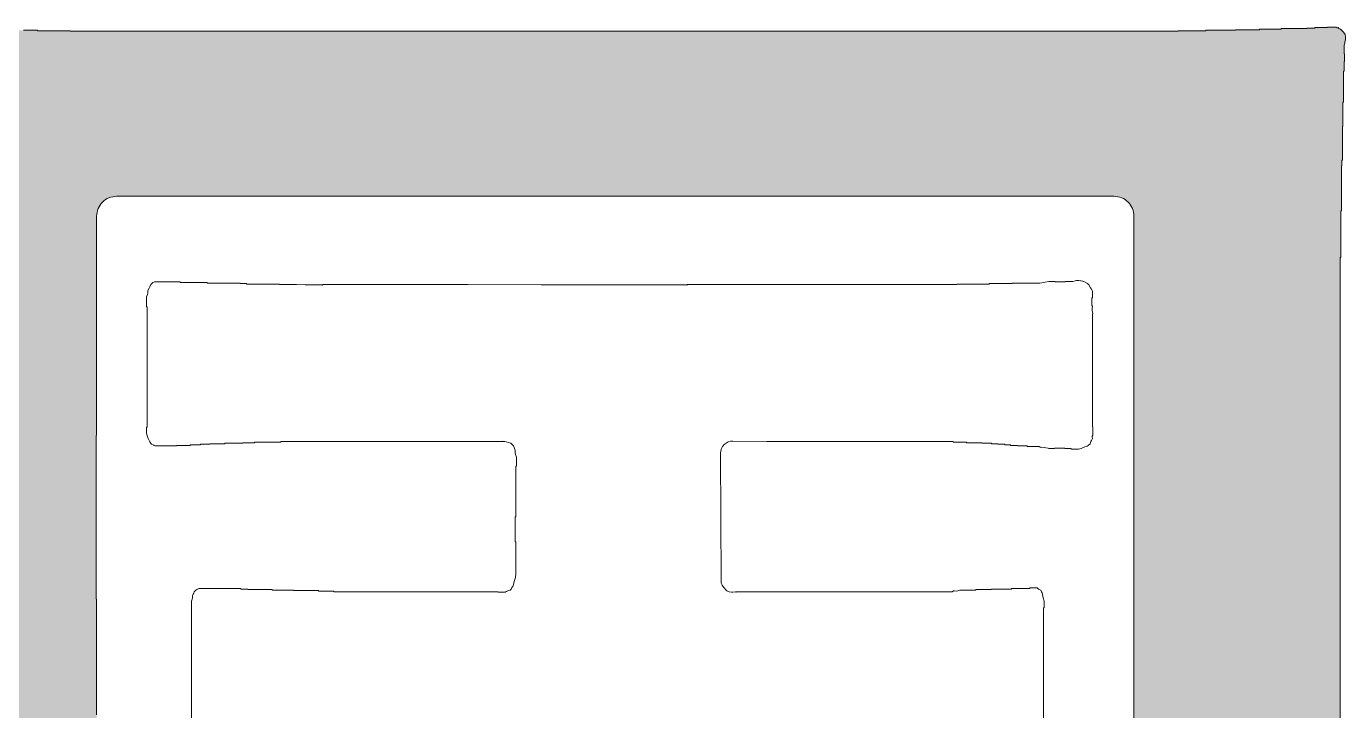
# Model space of a CAD drawing. Extents: x -2876908 to 633791, y -1383861 to 872234.
# Drawn here: x 90243 to 91876, y -209242 to -208396 of the extents above; entities that cross this region are included whole.
import ezdxf
from ezdxf.enums import TextEntityAlignment as Align

# ---------------------------------------------------------------- set-up
doc = ezdxf.new("R2010")
doc.units = 0
doc.header["$LTSCALE"] = 5
doc.header["$MEASUREMENT"] = 0
doc.layers.get('0').update_dxf_attribs({"linetype": 'CONTINUOUS', "lineweight": 25})
doc.layers.add('HFZT', color=5, linetype='CONTINUOUS', lineweight=15)
doc.styles.add('TSSD_NORM', font='tssdeng.shx', dxfattribs={"width": 0.7, "bigfont": 'hztxt.shx'})

# ---------------------------------------------------------------- blocks, each defined once
blk = doc.blocks.new('z')
h = blk.add_hatch(color=256)
edge = h.paths.add_edge_path(flags=16)
edge.add_line((297796.8, 24001.48), (297796.8, 24014.74))
edge.add_line((297796.8, 24014.74), (297796.8, 24041.24))
edge.add_line((297796.8, 24041.24), (297797.12, 24105.89))
edge.add_line((297797.12, 24105.89), (297797.12, 24205.28))
edge.add_arc((297809.12, 24205.28), 12, 90, 180, ccw=False)
edge.add_line((297809.12, 24217.28), (298042.62, 24217.28))
edge.add_line((298042.62, 24217.28), (298153.36, 24217.28))
edge.add_line((298153.36, 24217.28), (298409.26, 24217.28))
edge.add_arc((298409.26, 24205.28), 12, 0, 90, ccw=False)
edge.add_line((298421.26, 24205.28), (298421.26, 23920.57))
edge.add_line((298421.26, 23920.57), (298421.26, 23885.23))
edge.add_line((298421.26, 23885.23), (298421.29, 23867.57))
edge.add_line((298421.29, 23867.57), (298421.42, 23832.23))
edge.add_line((298421.42, 23832.23), (298421.26, 23763.61))
edge.add_line((298421.26, 23763.61), (298421.26, 23729.94))
edge.add_line((298421.26, 23729.94), (298421.26, 23662.59))
edge.add_line((298421.26, 23662.59), (298421.13, 23662.59))
edge.add_line((298421.13, 23662.59), (298421.07, 23662.59))
edge.add_line((298421.07, 23662.59), (298420.94, 23662.59))
edge.add_line((298420.94, 23662.59), (298420.94, 23660.03))
edge.add_line((298420.94, 23660.03), (298420.94, 23658.75))
edge.add_line((298420.94, 23658.75), (298420.94, 23656.19))
edge.add_line((298420.94, 23656.19), (298421.07, 23656.19))
edge.add_line((298421.07, 23656.19), (298421.13, 23656.19))
edge.add_line((298421.13, 23656.19), (298421.26, 23656.19))
edge.add_line((298421.26, 23656.19), (298421.12, 23651.58))
edge.add_line((298421.12, 23651.58), (298421.16, 23649.27))
edge.add_line((298421.16, 23649.27), (298421.42, 23644.67))
edge.add_line((298421.42, 23644.67), (298421.79, 23644.31))
edge.add_line((298421.79, 23644.31), (298421.71, 23643.65))
edge.add_line((298421.71, 23643.65), (298421.26, 23643.39))
edge.add_line((298421.26, 23643.39), (298421.26, 23641.34))
edge.add_line((298421.26, 23641.34), (298421.26, 23640.32))
edge.add_line((298421.26, 23640.32), (298421.26, 23638.27))
edge.add_line((298421.26, 23638.27), (298421.37, 23637.89))
edge.add_line((298421.37, 23637.89), (298421.41, 23637.7))
edge.add_line((298421.41, 23637.7), (298421.42, 23637.31))
edge.add_line((298421.42, 23637.31), (298421.5, 23637.18))
edge.add_line((298421.5, 23637.18), (298421.4, 23637))
edge.add_line((298421.4, 23637), (298421.26, 23636.99))
edge.add_line((298421.26, 23636.99), (298421.26, 23631.23))
edge.add_line((298421.26, 23631.23), (298421.26, 23628.35))
edge.add_line((298421.26, 23628.35), (298421.26, 23622.58))
edge.add_line((298421.26, 23622.58), (298420.76, 23621.11))
edge.add_line((298420.76, 23621.11), (298420.62, 23620.3))
edge.add_line((298420.62, 23620.3), (298420.62, 23618.74))
edge.add_line((298420.62, 23618.74), (298420.07, 23617.91))
edge.add_line((298420.07, 23617.91), (298419.84, 23617.45))
edge.add_line((298419.84, 23617.45), (298419.5, 23616.5))
edge.add_line((298419.5, 23616.5), (298419.38, 23616.34))
edge.add_line((298419.38, 23616.34), (298419.47, 23616.07))
edge.add_line((298419.47, 23616.07), (298419.66, 23616.02))
edge.add_line((298419.66, 23616.02), (298419.01, 23615.69))
edge.add_line((298419.01, 23615.69), (298418.7, 23615.45))
edge.add_line((298418.7, 23615.45), (298418.22, 23614.9))
edge.add_line((298418.22, 23614.9), (298417.14, 23614.19))
edge.add_line((298417.14, 23614.19), (298416.47, 23613.94))
edge.add_line((298416.47, 23613.94), (298415.18, 23613.78))
edge.add_line((298415.18, 23613.78), (298414.82, 23613.41))
edge.add_line((298414.82, 23613.41), (298414.16, 23613.49))
edge.add_line((298414.16, 23613.49), (298413.9, 23613.94))
edge.add_line((298413.9, 23613.94), (298412.63, 23613.81))
edge.add_line((298412.63, 23613.81), (298411.96, 23613.85))
edge.add_line((298411.96, 23613.85), (298410.7, 23614.1))
edge.add_line((298410.7, 23614.1), (298409.92, 23614.55))
edge.add_line((298409.92, 23614.55), (298409.17, 23614.5))
edge.add_line((298409.17, 23614.5), (298408.46, 23613.94))
edge.add_line((298408.46, 23613.94), (298395.27, 23613.94))
edge.add_line((298395.27, 23613.94), (298388.68, 23613.94))
edge.add_line((298388.68, 23613.94), (298375.49, 23613.94))
edge.add_line((298375.49, 23613.94), (298375.49, 23614.07))
edge.add_line((298375.49, 23614.07), (298375.49, 23614.13))
edge.add_line((298375.49, 23614.13), (298375.49, 23614.26))
edge.add_line((298375.49, 23614.26), (298374.21, 23614.26))
edge.add_line((298374.21, 23614.26), (298373.57, 23614.26))
edge.add_line((298373.57, 23614.26), (298372.29, 23614.26))
edge.add_line((298372.29, 23614.26), (298372.29, 23614.13))
edge.add_line((298372.29, 23614.13), (298372.29, 23614.07))
edge.add_line((298372.29, 23614.07), (298372.29, 23613.94))
edge.add_line((298372.29, 23613.94), (298326.2, 23613.94))
edge.add_line((298326.2, 23613.94), (298303.16, 23613.94))
edge.add_line((298303.16, 23613.94), (298257.07, 23613.94))
edge.add_line((298257.07, 23613.94), (298257.07, 23614.07))
edge.add_line((298257.07, 23614.07), (298257.07, 23614.13))
edge.add_line((298257.07, 23614.13), (298257.07, 23614.26))
edge.add_line((298257.07, 23614.26), (298255.4, 23614.26))
edge.add_line((298255.4, 23614.26), (298254.57, 23614.26))
edge.add_line((298254.57, 23614.26), (298252.91, 23614.26))
edge.add_line((298252.91, 23614.26), (298252.91, 23614.13))
edge.add_line((298252.91, 23614.13), (298252.91, 23614.07))
edge.add_line((298252.91, 23614.07), (298252.91, 23613.94))
edge.add_line((298252.91, 23613.94), (298075.2, 23613.94))
edge.add_line((298075.2, 23613.94), (297986.35, 23613.91))
edge.add_line((297986.35, 23613.91), (297808.65, 23613.78))
edge.add_line((297808.65, 23613.78), (297806.76, 23613.38))
edge.add_line((297806.76, 23613.38), (297805.78, 23613.29))
edge.add_line((297805.78, 23613.29), (297803.85, 23613.3))
edge.add_line((297803.85, 23613.3), (297803.71, 23613.68))
edge.add_line((297803.71, 23613.68), (297803.22, 23613.84))
edge.add_line((297803.22, 23613.84), (297802.89, 23613.62))
edge.add_line((297802.89, 23613.62), (297801.37, 23614.19))
edge.add_line((297801.37, 23614.19), (297800.63, 23614.69))
edge.add_line((297800.63, 23614.69), (297799.52, 23615.86))
edge.add_line((297799.52, 23615.86), (297798.09, 23617.83))
edge.add_line((297798.09, 23617.83), (297797.52, 23618.98))
edge.add_line((297797.52, 23618.98), (297796.8, 23621.3))
edge.add_line((297796.8, 23621.3), (297796.8, 23622.84))
edge.add_line((297796.8, 23622.84), (297796.8, 23623.61))
edge.add_line((297796.8, 23623.61), (297796.8, 23625.14))
edge.add_line((297796.8, 23625.14), (297796.93, 23625.14))
edge.add_line((297796.93, 23625.14), (297797, 23625.14))
edge.add_line((297797, 23625.14), (297797.12, 23625.14))
edge.add_line((297797.12, 23625.14), (297797, 23628.22))
edge.add_line((297797, 23628.22), (297797.03, 23629.76))
edge.add_line((297797.03, 23629.76), (297797.28, 23632.83))
edge.add_line((297797.28, 23632.83), (297797.12, 23859.12))
edge.add_line((297797.12, 23859.12), (297797.12, 23905.46))
edge.add_line((297797.12, 23905.46), (297797.12, 23928.64))
edge.add_line((297797.12, 23928.64), (297797.12, 23974.98))
edge.add_line((297797.12, 23974.98), (297797, 23974.98))
edge.add_line((297797, 23974.98), (297796.93, 23974.98))
edge.add_line((297796.93, 23974.98), (297796.8, 23974.98))
edge.add_line((297796.8, 23974.98), (297796.8, 24001.48))
h.paths.add_polyline_path([(298543.19, 23496.61), (298544, 23496.81), (298545.45, 23497.44), (298546.77, 23498.15), (298547.39, 23498.67), (298548.33, 23499.84), (298548.25, 23500.05), (298548.42, 23500.31), (298548.65, 23500.32), (298548.65, 23502.24), (298548.65, 23503.2), (298548.65, 23505.12), (298548.52, 23505.12), (298548.46, 23505.12), (298548.33, 23505.12), (298548.33, 23507.42), (298548.33, 23508.57), (298548.33, 23510.88), (298548.27, 23511.52), (298548.23, 23511.84), (298548.17, 23512.48), (298547.91, 23515.04), (298547.79, 23516.32), (298547.53, 23518.88), (298547.47, 23519.52), (298547.43, 23519.84), (298547.37, 23520.48), (298547.37, 23522.79), (298547.37, 23523.94), (298547.37, 23526.24), (298547.5, 23526.24), (298547.56, 23526.24), (298547.69, 23526.24), (298547.69, 23529.96), (298547.69, 23531.81), (298547.69, 23535.52), (298547.56, 23535.52), (298547.5, 23535.52), (298547.37, 23535.52), (298547.37, 23537.96), (298547.37, 23539.17), (298547.37, 23541.61), (298547.24, 23541.61), (298547.18, 23541.61), (298547.05, 23541.61), (298547.05, 23551.34), (298547.05, 23556.2), (298547.05, 23565.93), (298546.92, 23565.93), (298546.86, 23565.93), (298546.73, 23565.93), (298546.73, 23571.95), (298546.73, 23574.96), (298546.73, 23580.97), (298546.6, 23580.97), (298546.54, 23580.97), (298546.41, 23580.97), (298546.41, 23586.16), (298546.41, 23588.75), (298546.41, 23593.94), (298546.35, 23594.51), (298546.31, 23594.8), (298546.25, 23595.38), (298545.99, 23597.68), (298545.87, 23598.83), (298545.61, 23601.14), (298545.55, 23601.72), (298545.51, 23602), (298545.45, 23602.58), (298545.45, 23603.28), (298545.45, 23603.64), (298545.45, 23604.34), (298545.58, 23604.34), (298545.64, 23604.34), (298545.77, 23604.34), (298545.77, 23623.42), (298545.77, 23632.95), (298545.77, 23652.03), (298545.64, 23652.03), (298545.58, 23652.03), (298545.45, 23652.03), (298545.45, 23863.41), (298545.45, 23969.09), (298545.45, 24180.47), (298545.58, 24180.47), (298545.64, 24180.47), (298545.77, 24180.47), (298545.77, 24191.73), (298545.77, 24197.37), (298545.77, 24208.63), (298545.9, 24208.63), (298545.96, 24208.63), (298546.09, 24208.63), (298546.09, 24219.39), (298546.09, 24224.77), (298546.09, 24235.52), (298546.22, 24235.52), (298546.28, 24235.52), (298546.41, 24235.52), (298546.41, 24236.93), (298546.41, 24237.63), (298546.41, 24239.04), (298546.54, 24239.04), (298546.6, 24239.04), (298546.73, 24239.04), (298546.73, 24247.11), (298546.73, 24251.14), (298546.73, 24259.21), (298546.86, 24259.21), (298546.92, 24259.21), (298547.05, 24259.21), (298547.05, 24265.09), (298547.05, 24268.04), (298547.05, 24273.93), (298547.18, 24273.93), (298547.24, 24273.93), (298547.37, 24273.93), (298547.37, 24281.35), (298547.37, 24285.07), (298547.37, 24292.49), (298547.5, 24292.49), (298547.56, 24292.49), (298547.69, 24292.49), (298547.69, 24294.8), (298547.69, 24295.95), (298547.69, 24298.25), (298547.82, 24298.25), (298547.88, 24298.25), (298548.01, 24298.25), (298548.01, 24300.17), (298548.01, 24301.13), (298548.01, 24303.05), (298547.88, 24303.05), (298547.82, 24303.05), (298547.69, 24303.05), (298547.69, 24304.78), (298547.69, 24305.65), (298547.69, 24307.38), (298547.75, 24307.7), (298547.79, 24307.86), (298547.85, 24308.18), (298548.11, 24309.46), (298548.23, 24310.1), (298548.49, 24311.38), (298548.64, 24312.65), (298548.61, 24313.33), (298548.33, 24314.58), (298547.34, 24315.93), (298546.79, 24316.58), (298545.61, 24317.78), (298544.94, 24317.96), (298544.6, 24318.19), (298544.17, 24318.74), (298543.83, 24318.52), (298543.35, 24318.68), (298543.21, 24319.06), (298541.03, 24319.06), (298539.95, 24319.06), (298537.77, 24319.06), (298537.77, 24318.93), (298537.77, 24318.87), (298537.77, 24318.74), (298534.7, 24318.74), (298533.16, 24318.74), (298530.09, 24318.74), (298530.09, 24318.61), (298530.09, 24318.55), (298530.09, 24318.42), (298528.17, 24318.42), (298527.21, 24318.42), (298525.29, 24318.42), (298525.29, 24318.29), (298525.29, 24318.23), (298525.29, 24318.1), (298519.14, 24318.1), (298516.07, 24318.1), (298509.92, 24318.1), (298509.92, 24317.97), (298509.92, 24317.91), (298509.92, 24317.78), (298504.67, 24317.78), (298502.05, 24317.78), (298496.8, 24317.78), (298496.8, 24317.65), (298496.8, 24317.59), (298496.8, 24317.46), (298491.04, 24317.46), (298488.16, 24317.46), (298482.4, 24317.46), (298482.4, 24317.33), (298482.4, 24317.27), (298482.4, 24317.14), (298475.23, 24317.14), (298471.64, 24317.14), (298464.47, 24317.14), (298464.47, 24317.01), (298464.47, 24316.95), (298464.47, 24316.82), (298457.81, 24316.82), (298454.49, 24316.82), (298447.83, 24316.82), (298447.83, 24316.69), (298447.83, 24316.63), (298447.83, 24316.5), (298181.15, 24316.5), (298047.8, 24316.5), (297781.12, 24316.5), (297781.12, 24316.63), (297781.12, 24316.69), (297781.12, 24316.82), (297773.31, 24316.82), (297769.41, 24316.82), (297761.6, 24316.82), (297761.6, 24316.95), (297761.6, 24317.01), (297761.6, 24317.14), (297753.15, 24317.14), (297748.92, 24317.14), (297740.47, 24317.14), (297740.47, 24317.27), (297740.47, 24317.33), (297740.47, 24317.46), (297734.84, 24317.46), (297732.02, 24317.46), (297726.39, 24317.46), (297726.39, 24317.59), (297726.39, 24317.65), (297726.39, 24317.78), (297721.14, 24317.78), (297718.51, 24317.78), (297713.27, 24317.78), (297713.27, 24317.91), (297713.27, 24317.97), (297713.27, 24318.1), (297709.68, 24318.1), (297707.89, 24318.1), (297704.3, 24318.1), (297704.3, 24318.23), (297704.3, 24318.29), (297704.3, 24318.42), (297700.46, 24318.42), (297698.54, 24318.42), (297694.7, 24318.42), (297694.7, 24318.55), (297694.7, 24318.61), (297694.7, 24318.74), (297689.96, 24318.74), (297687.6, 24318.74), (297682.86, 24318.74), (297681.02, 24319.34), (297679.99, 24319.47), (297678.06, 24319.38), (297677.11, 24319.04), (297676.65, 24318.81), (297675.82, 24318.26), (297674.9, 24317.67), (297674.49, 24317.25), (297673.9, 24316.34), (297673.51, 24315.19), (297673.32, 24314.61), (297672.94, 24313.46), (297672.94, 24308.66), (297672.94, 24306.26), (297672.94, 24301.45), (297673.08, 24301.44), (297673.17, 24301.26), (297673.1, 24301.13), (297672.92, 24300.38), (297672.96, 24299.93), (297673.26, 24299.21), (297673.26, 24295.5), (297673.26, 24293.64), (297673.26, 24289.93), (297673.38, 24289.93), (297673.45, 24289.93), (297673.58, 24289.93), (297673.58, 24282.25), (297673.58, 24278.41), (297673.58, 24270.73), (297673.7, 24270.73), (297673.77, 24270.73), (297673.9, 24270.73), (297673.9, 24265.48), (297673.9, 24262.85), (297673.9, 24257.6), (297674.02, 24257.6), (297674.09, 24257.6), (297674.22, 24257.6), (297674.22, 24251.08), (297674.22, 24247.81), (297674.22, 24241.28), (297674.34, 24241.28), (297674.41, 24241.28), (297674.54, 24241.28), (297674.54, 24239.49), (297674.54, 24238.59), (297674.54, 24236.8), (297674.67, 24236.8), (297674.73, 24236.8), (297674.86, 24236.8), (297674.86, 24234.88), (297674.86, 24233.92), (297674.86, 24232), (297674.98, 24232), (297675.05, 24232), (297675.18, 24232), (297675.18, 24220.22), (297675.18, 24214.33), (297675.18, 24202.55), (297675.3, 24202.55), (297675.37, 24202.55), (297675.5, 24202.55), (297675.5, 24195.77), (297675.5, 24192.37), (297675.5, 24185.59), (297675.37, 24185.59), (297675.3, 24185.59), (297675.18, 24185.59), (297675.18, 23951.3), (297675.18, 23834.15), (297675.18, 23599.86), (297675.05, 23599.86), (297674.98, 23599.86), (297674.86, 23599.86), (297674.86, 23598.45), (297674.86, 23597.75), (297674.86, 23596.34), (297674.73, 23596.34), (297674.67, 23596.34), (297674.54, 23596.34), (297674.54, 23592.24), (297674.54, 23590.19), (297674.54, 23586.1), (297674.41, 23586.1), (297674.34, 23586.1), (297674.22, 23586.1), (297674.22, 23580.33), (297674.22, 23577.45), (297674.22, 23571.69), (297674.09, 23571.69), (297674.02, 23571.69), (297673.9, 23571.69), (297673.9, 23566.44), (297673.9, 23563.82), (297673.9, 23558.57), (297673.77, 23558.57), (297673.7, 23558.57), (297673.58, 23558.57), (297673.58, 23552.42), (297673.58, 23549.35), (297673.58, 23543.21), (297673.45, 23543.21), (297673.38, 23543.21), (297673.26, 23543.21), (297673.26, 23532.07), (297673.26, 23526.5), (297673.26, 23515.36), (297673.11, 23515.34), (297673.02, 23515.16), (297673.1, 23515.04), (297673.27, 23514.84), (297673.18, 23514.49), (297672.94, 23514.4), (297672.94, 23513.12), (297672.94, 23512.48), (297672.94, 23511.2), (297672.79, 23511.18), (297672.7, 23511), (297672.78, 23510.88), (297673.03, 23509.82), (297673.07, 23509.24), (297672.94, 23508.16), (297673.17, 23506.83), (297673.5, 23506.14), (297674.38, 23505.12), (297675.08, 23504.48), (297675.43, 23504.16), (297676.14, 23503.52), (297676.48, 23503.74), (297676.96, 23503.58), (297677.1, 23503.2), (297679.79, 23503.2), (297681.13, 23503.2), (297683.82, 23503.2), (297683.82, 23503.33), (297683.82, 23503.39), (297683.82, 23503.52), (297685.23, 23503.52), (297685.93, 23503.52), (297687.34, 23503.52), (297687.34, 23503.39), (297687.34, 23503.33), (297687.34, 23503.2), (297697.84, 23503.2), (297703.09, 23503.2), (297713.59, 23503.2), (297713.59, 23503.33), (297713.59, 23503.39), (297713.59, 23503.52), (297740.34, 23503.52), (297753.72, 23503.52), (297780.48, 23503.52), (297780.48, 23503.39), (297780.48, 23503.33), (297780.48, 23503.2), (297783.55, 23503.2), (297785.09, 23503.2), (297788.16, 23503.2), (297791.05, 23503.73), (297792.49, 23504.15), (297795.2, 23505.28), (297795.98, 23506.1), (297796.36, 23506.52), (297797.12, 23507.36), (297797.51, 23508.58), (297797.55, 23509.3), (297797.28, 23510.56), (297797.36, 23511.66), (297797.46, 23512.22), (297797.76, 23513.28), (297798.79, 23514.46), (297799.51, 23514.95), (297800.97, 23515.52), (297801.93, 23515.84), (297802.41, 23516), (297803.37, 23516.32), (297806.5, 23516.32), (297808.07, 23516.32), (297811.21, 23516.32), (297811.21, 23516.19), (297811.21, 23516.13), (297811.21, 23516), (297814.92, 23516), (297816.78, 23516), (297820.49, 23516), (297820.49, 23516.13), (297820.49, 23516.19), (297820.49, 23516.32), (297823.82, 23516.32), (297825.48, 23516.32), (297828.81, 23516.32), (297828.81, 23516.19), (297828.81, 23516.13), (297828.81, 23516), (297830.86, 23516), (297831.88, 23516), (297833.93, 23516), (297833.95, 23516.14), (297834.13, 23516.23), (297834.25, 23516.16), (297834.38, 23516.09), (297834.56, 23516.18), (297834.57, 23516.32), (298047.36, 23516.32), (298153.75, 23516.32), (298366.53, 23516.32), (298366.55, 23516.18), (298366.73, 23516.09), (298366.85, 23516.16), (298370.18, 23516.02), (298371.85, 23516.05), (298375.17, 23516.32), (298376.97, 23516.32), (298377.86, 23516.32), (298379.65, 23516.32), (298379.84, 23515.98), (298380.33, 23515.9), (298380.61, 23516.16), (298387.4, 23516.29), (298390.79, 23516.32), (298397.58, 23516.32), (298397.83, 23515.87), (298398.5, 23515.79), (298398.86, 23516.16), (298399.81, 23516.54), (298400.52, 23516.5), (298401.42, 23516), (298405.39, 23516), (298407.37, 23516), (298411.34, 23516), (298411.34, 23516.13), (298411.34, 23516.19), (298411.34, 23516.32), (298413.2, 23516.32), (298414.13, 23516.32), (298415.98, 23516.32), (298417.31, 23516.09), (298418, 23515.76), (298419.02, 23514.88), (298419.53, 23514.37), (298419.79, 23514.11), (298420.3, 23513.6), (298420.32, 23512.61), (298420.46, 23512.07), (298420.94, 23511.2), (298420.94, 23508.13), (298420.94, 23506.59), (298420.94, 23503.52), (298420.45, 23503.1), (298420.38, 23502.42), (298420.78, 23501.92), (298421.02, 23500.73), (298421.22, 23500.13), (298421.74, 23499.04), (298422.53, 23498.2), (298423.06, 23497.84), (298424.14, 23497.44), (298424.39, 23497.58), (298424.75, 23497.4), (298424.78, 23497.12), (298427.73, 23497.12), (298429.2, 23497.12), (298432.14, 23497.12), (298432.14, 23496.99), (298432.14, 23496.92), (298432.14, 23496.8), (298474.39, 23496.8), (298495.52, 23496.8), (298537.77, 23496.8), (298537.78, 23496.94), (298537.97, 23497.03), (298538.09, 23496.96), (298539.48, 23496.7), (298540.21, 23496.67), (298541.61, 23496.8), (298541.61, 23496.67), (298541.61, 23496.6), (298541.61, 23496.48)])
for points in [[(298545.45, 23863.41), (298545.45, 23969.09), (298545.45, 24180.47), (298545.58, 24180.47), (298545.64, 24180.47), (298545.77, 24180.47), (298545.77, 24191.73), (298545.77, 24197.37), (298545.77, 24208.63), (298545.9, 24208.63), (298545.96, 24208.63), (298546.09, 24208.63), (298546.09, 24219.39), (298546.09, 24224.77), (298546.09, 24235.52), (298546.22, 24235.52), (298546.28, 24235.52), (298546.41, 24235.52), (298546.41, 24236.93), (298546.41, 24237.63), (298546.41, 24239.04), (298546.54, 24239.04), (298546.6, 24239.04), (298546.73, 24239.04), (298546.73, 24247.11), (298546.73, 24251.14), (298546.73, 24259.21), (298546.86, 24259.21), (298546.92, 24259.21), (298547.05, 24259.21), (298547.05, 24265.09), (298547.05, 24268.04), (298547.05, 24273.93), (298547.18, 24273.93), (298547.24, 24273.93), (298547.37, 24273.93), (298547.37, 24281.35), (298547.37, 24285.07), (298547.37, 24292.49), (298547.5, 24292.49), (298547.56, 24292.49), (298547.69, 24292.49), (298547.69, 24294.8), (298547.69, 24295.95), (298547.69, 24298.25), (298547.82, 24298.25), (298547.88, 24298.25), (298548.01, 24298.25), (298548.01, 24300.17), (298548.01, 24301.13), (298548.01, 24303.05), (298547.88, 24303.05), (298547.82, 24303.05), (298547.69, 24303.05), (298547.69, 24304.78), (298547.69, 24305.65), (298547.69, 24307.38), (298547.75, 24307.7), (298547.79, 24307.86), (298547.85, 24308.18), (298548.11, 24309.46), (298548.23, 24310.1), (298548.49, 24311.38), (298548.64, 24312.65), (298548.61, 24313.33), (298548.33, 24314.58), (298547.34, 24315.93), (298546.79, 24316.58), (298545.61, 24317.78), (298544.94, 24317.96), (298544.6, 24318.19), (298544.17, 24318.74), (298543.83, 24318.52), (298543.35, 24318.68), (298543.21, 24319.06), (298541.03, 24319.06), (298539.95, 24319.06), (298537.77, 24319.06), (298537.77, 24318.93), (298537.77, 24318.87), (298537.77, 24318.74), (298534.7, 24318.74), (298533.16, 24318.74), (298530.09, 24318.74), (298530.09, 24318.61), (298530.09, 24318.55), (298530.09, 24318.42), (298528.17, 24318.42), (298527.21, 24318.42), (298525.29, 24318.42), (298525.29, 24318.29), (298525.29, 24318.23), (298525.29, 24318.1), (298519.14, 24318.1), (298516.07, 24318.1), (298509.92, 24318.1), (298509.92, 24317.97), (298509.92, 24317.91), (298509.92, 24317.78), (298504.67, 24317.78), (298502.05, 24317.78), (298496.8, 24317.78), (298496.8, 24317.65), (298496.8, 24317.59), (298496.8, 24317.46), (298491.04, 24317.46), (298488.16, 24317.46), (298482.4, 24317.46), (298482.4, 24317.33), (298482.4, 24317.27), (298482.4, 24317.14), (298475.23, 24317.14), (298471.64, 24317.14), (298464.47, 24317.14), (298464.47, 24317.01), (298464.47, 24316.95), (298464.47, 24316.82), (298457.81, 24316.82), (298454.49, 24316.82), (298447.83, 24316.82), (298447.83, 24316.69), (298447.83, 24316.63), (298447.83, 24316.5), (298181.15, 24316.5), (298047.8, 24316.5), (297781.12, 24316.5), (297781.12, 24316.63), (297781.12, 24316.69), (297781.12, 24316.82), (297773.31, 24316.82), (297769.41, 24316.82), (297761.6, 24316.82), (297761.6, 24316.95), (297761.6, 24317.01), (297761.6, 24317.14), (297753.15, 24317.14)], [(298172.57, 24060.31), (298172.57, 24061.85)]]:
    blk.add_lwpolyline(points)
for points in [[(297797.12, 23905.46), (297797.12, 23928.64), (297797.12, 23974.98), (297797, 23974.98), (297796.93, 23974.98), (297796.8, 23974.98), (297796.8, 24001.48), (297796.8, 24014.74), (297796.8, 24041.24), (297797.12, 24105.89), (297797.12, 24205.28, -0.414214), (297809.12, 24217.28), (298042.62, 24217.28), (298153.36, 24217.28), (298409.26, 24217.28, -0.414214), (298421.26, 24205.28), (298421.26, 23920.57), (298421.26, 23885.23)], [(298366.85, 23902.65), (298366.85, 23929.53), (298366.85, 23942.98), (298366.85, 23969.86), (298366.98, 23969.86), (298367.04, 23969.86), (298367.17, 23969.86), (298367.17, 23971.4), (298367.17, 23972.17), (298367.17, 23973.7), (298366.74, 23975.75), (298366.51, 23976.78), (298366.05, 23978.82), (298365.59, 23979.37), (298365.41, 23979.73), (298365.25, 23980.42), (298364.27, 23980.75), (298363.79, 23981.03), (298363.01, 23981.7), (298361.22, 23981.7), (298360.32, 23981.7), (298358.53, 23981.7), (298358.53, 23981.58), (298358.53, 23981.51), (298358.53, 23981.38), (298354.18, 23981.38), (298352, 23981.38), (298347.65, 23981.38), (298347.65, 23981.26), (298347.65, 23981.19), (298347.65, 23981.06), (298342.78, 23981.06), (298340.35, 23981.06), (298335.48, 23981.06), (298335.48, 23980.94), (298335.48, 23980.87), (298335.48, 23980.74), (298331.77, 23980.74), (298329.91, 23980.74), (298326.2, 23980.74), (298326.2, 23980.62), (298326.2, 23980.55), (298326.2, 23980.42), (298322.36, 23980.42), (298320.44, 23980.42), (298316.6, 23980.42), (298315.7, 23980.17), (298315.26, 23980.04), (298314.36, 23979.78), (298313.35, 23979.99), (298312.73, 23979.91), (298311.8, 23979.46), (298259.82, 23979.46), (298233.83, 23979.46), (298181.85, 23979.46), (298181.83, 23979.32), (298181.65, 23979.23), (298181.53, 23979.3), (298180, 23979.11), (298179.19, 23979.15), (298177.69, 23979.46), (298176.29, 23980.04), (298175.62, 23980.54), (298174.65, 23981.7), (298173.82, 23982.77), (298173.46, 23983.36), (298172.89, 23984.58), (298172.96, 23985.76), (298172.58, 24062.8, -0.420106), (298179.89, 24070.03), (298200.41, 24069.72), (298245.22, 24069.72), (298267.63, 24069.72), (298312.44, 24069.72), (298312.44, 24069.6), (298312.44, 24069.53), (298312.44, 24069.4), (298315.64, 24069.4), (298317.24, 24069.4), (298320.44, 24069.4), (298320.44, 24069.28), (298320.44, 24069.21), (298320.44, 24069.08), (298324.15, 24069.08), (298326.01, 24069.08), (298329.72, 24069.08), (298329.72, 24068.95), (298329.72, 24068.89), (298329.72, 24068.76), (298332.03, 24068.76), (298333.18, 24068.76), (298335.48, 24068.76), (298335.48, 24068.63), (298335.48, 24068.57), (298335.48, 24068.44), (298337.02, 24068.44), (298337.79, 24068.44), (298339.32, 24068.44), (298339.32, 24068.31), (298339.32, 24068.25), (298339.32, 24068.12), (298340.99, 24068.12), (298341.82, 24068.12), (298343.49, 24068.12), (298343.49, 24067.99), (298343.49, 24067.93), (298343.49, 24067.8), (298344.89, 24067.8), (298345.6, 24067.8), (298347.01, 24067.8), (298347.01, 24067.67), (298347.01, 24067.61), (298347.01, 24067.48), (298348.8, 24067.48), (298349.69, 24067.48), (298351.49, 24067.48), (298351.49, 24067.35), (298351.49, 24067.29), (298351.49, 24067.16), (298353.66, 24067.16), (298354.75, 24067.16), (298356.93, 24067.16), (298356.93, 24067.03), (298356.93, 24066.97), (298356.93, 24066.84), (298359.87, 24066.84), (298361.35, 24066.84), (298364.29, 24066.84), (298364.78, 24066.39), (298365.23, 24066.26), (298365.89, 24066.36), (298367.43, 24066.11), (298368.19, 24065.98), (298369.73, 24065.72), (298370.12, 24065.66), (298370.31, 24065.63), (298370.69, 24065.56), (298371.84, 24065.56), (298372.42, 24065.56), (298373.57, 24065.56), (298373.57, 24065.69), (298373.57, 24065.75), (298373.57, 24065.88), (298376, 24065.88), (298377.22, 24065.88), (298379.65, 24065.88), (298379.65, 24065.75), (298379.65, 24065.69), (298379.65, 24065.56), (298381.06, 24065.56), (298381.77, 24065.56), (298383.17, 24065.56), (298383.19, 24065.42), (298383.37, 24065.33), (298383.49, 24065.4), (298383.62, 24065.47), (298383.8, 24065.38), (298383.81, 24065.24), (298385.48, 24065.24), (298386.31, 24065.24), (298387.98, 24065.24), (298389.54, 24065.66), (298390.31, 24065.92), (298391.82, 24066.52), (298393.13, 24067.1), (298393.77, 24067.5), (298394.86, 24068.44), (298395.43, 24069.72), (298395.72, 24070.36), (298396.3, 24071.64), (298396.07, 24072.39), (298396.16, 24072.93), (298396.62, 24073.56), (298396.62, 24075.61), (298396.62, 24076.64), (298396.62, 24078.68), (298396.49, 24078.68), (298396.43, 24078.68), (298396.3, 24078.68), (298396.3, 24105.83), (298396.3, 24119.4), (298396.3, 24146.54), (298396.44, 24146.56), (298396.53, 24146.74), (298396.46, 24146.86), (298396.2, 24148.64), (298396.17, 24149.55), (298396.3, 24151.34), (298396.17, 24151.34), (298396.11, 24151.34), (298395.98, 24151.34), (298395.98, 24153.26), (298395.98, 24154.22), (298395.98, 24156.14), (298396.11, 24156.14), (298396.17, 24156.14), (298396.3, 24156.14), (298396.3, 24157.81), (298396.3, 24158.64), (298396.3, 24160.3), (298395.89, 24161.1), (298395.67, 24161.48), (298395.18, 24162.22), (298394.11, 24163.96), (298393.28, 24164.76), (298391.5, 24165.74), (298391.11, 24165.94), (298390.92, 24166.03), (298390.54, 24166.22), (298389.58, 24166.42), (298389.1, 24166.51), (298388.14, 24166.7), (298386.65, 24166.58), (298385.9, 24166.45), (298384.45, 24166.06), (298382.66, 24166.06), (298381.77, 24166.06), (298379.97, 24166.06), (298379.97, 24165.94), (298379.97, 24165.87), (298379.97, 24165.74), (298377.54, 24165.74), (298376.32, 24165.74), (298373.89, 24165.74), (298373.89, 24165.87), (298373.89, 24165.94), (298373.89, 24166.06), (298372.36, 24166.06), (298371.59, 24166.06), (298370.05, 24166.06), (298367.87, 24165.69), (298366.79, 24165.5), (298364.61, 24165.1), (298357.95, 24165.1), (298354.62, 24165.1), (298347.97, 24165.1), (298347.97, 24164.98), (298347.97, 24164.91), (298347.97, 24164.78), (298342.46, 24164.78), (298339.71, 24164.78), (298334.2, 24164.78), (298334.2, 24164.66), (298334.2, 24164.59), (298334.2, 24164.46), (298326.39, 24164.46), (298322.49, 24164.46), (298314.68, 24164.46), (298314.68, 24164.34), (298314.68, 24164.27), (298314.68, 24164.14), (298249.77, 24164.14), (298217.31, 24164.14), (298152.4, 24164.14), (298152.39, 24164), (298152.21, 24163.91), (298152.08, 24163.98), (298064.51, 24164.11), (298020.73, 24164.14), (297933.15, 24164.14), (297933.14, 24164), (297932.96, 24163.91), (297932.83, 24163.98), (297922.59, 24164.11), (297917.47, 24164.14), (297907.23, 24164.14), (297907.23, 24164.27), (297907.23, 24164.34), (297907.23, 24164.46), (297899.29, 24164.46), (297895.32, 24164.46), (297887.38, 24164.46), (297887.38, 24164.59), (297887.38, 24164.66), (297887.38, 24164.78), (297885.85, 24164.78), (297885.08, 24164.78), (297883.54, 24164.78), (297883.54, 24164.91), (297883.54, 24164.98), (297883.54, 24165.1), (297875.61, 24165.1), (297871.64, 24165.1), (297863.7, 24165.1), (297863.7, 24165.23), (297863.7, 24165.3), (297863.7, 24165.42), (297857.17, 24165.42), (297853.9, 24165.42), (297847.38, 24165.42), (297847.38, 24165.55), (297847.38, 24165.62), (297847.38, 24165.74), (297841.23, 24165.74), (297838.16, 24165.74), (297832.01, 24165.74), (297831.01, 24165.37), (297830.53, 24165.06), (297829.77, 24164.3), (297829.07, 24162.8), (297828.68, 24162.06), (297827.85, 24160.62), (297827.85, 24159.07), (297827.71, 24158.26), (297827.21, 24156.78), (297827.21, 24154.35), (297827.21, 24153.13), (297827.21, 24150.7), (297827.34, 24150.7), (297827.4, 24150.7), (297827.53, 24150.7), (297827.53, 24121.77), (297827.53, 24107.3), (297827.53, 24078.36), (297827.4, 24078.36), (297827.34, 24078.36), (297827.21, 24078.36), (297827.21, 24076.96), (297827.21, 24076.25), (297827.21, 24074.84), (297827.71, 24072.65), (297828.11, 24071.57), (297829.13, 24069.56), (297829.64, 24068.65), (297830.1, 24068.23), (297831.05, 24067.8), (297831.56, 24067.55), (297831.82, 24067.42), (297832.33, 24067.16), (297837.45, 24067.16), (297840.01, 24067.16), (297845.13, 24067.16), (297845.13, 24067.29), (297845.13, 24067.35), (297845.13, 24067.48), (297848.46, 24067.48), (297850.13, 24067.48), (297853.46, 24067.48), (297853.46, 24067.61), (297853.46, 24067.67), (297853.46, 24067.8), (297855.89, 24067.8), (297857.11, 24067.8), (297859.54, 24067.8), (297859.54, 24067.93), (297859.54, 24067.99), (297859.54, 24068.12), (297861.84, 24068.12), (297862.99, 24068.12), (297865.3, 24068.12), (297865.3, 24068.25), (297865.3, 24068.31), (297865.3, 24068.44), (297868.88, 24068.44), (297870.68, 24068.44), (297874.26, 24068.44), (297874.26, 24068.57), (297874.26, 24068.63), (297874.26, 24068.76), (297878.61, 24068.76), (297880.79, 24068.76), (297885.14, 24068.76), (297885.14, 24068.89), (297885.14, 24068.95), (297885.14, 24069.08), (297887.96, 24069.08), (297889.37, 24069.08), (297892.19, 24069.08), (297892.19, 24069.21), (297892.19, 24069.28), (297892.19, 24069.4), (297898.46, 24069.4), (297901.6, 24069.4), (297907.87, 24069.4), (297907.87, 24069.53), (297907.87, 24069.6), (297907.87, 24069.72), (297961.13, 24069.72), (297987.76, 24069.72), (298041.02, 24069.72), (298041.03, 24069.87), (298041.22, 24069.96), (298041.34, 24069.88), (298042.77, 24069.78), (298043.49, 24069.65), (298044.86, 24069.24), (298046.24, 24068.72), (298046.92, 24068.26), (298047.9, 24067.16), (298048.3, 24066.12), (298048.53, 24065.61), (298049.02, 24064.6), (298048.98, 24062.92), (298049.11, 24062.03), (298049.66, 24060.44), (298049.66, 24058.26), (298049.66, 24057.18), (298049.66, 24055), (298049.53, 24055), (298049.47, 24055), (298049.34, 24055), (298049.34, 24042.84), (298049.34, 24036.76), (298049.34, 24024.59), (298049.21, 24024.59), (298049.15, 24024.59), (298049.02, 24024.59), (298049.02, 24018.58), (298049.02, 24015.57), (298049.02, 24009.55), (298049.15, 24009.55), (298049.21, 24009.55), (298049.34, 24009.55), (298049.34, 24001.61), (298049.34, 23997.64), (298049.34, 23989.71), (298048.87, 23987.38), (298048.58, 23986.22), (298047.9, 23983.94), (298047.77, 23983.1), (298047.54, 23982.64), (298046.94, 23982.02), (298046.5, 23980.98), (298045.93, 23980.46), (298044.86, 23980.1), (298044.04, 23979.85), (298043.63, 23979.65), (298042.94, 23979.14), (298041.27, 23979.14), (298040.44, 23979.14), (298038.78, 23979.14), (298038.78, 23979.27), (298038.78, 23979.34), (298038.78, 23979.46), (297999.22, 23979.46), (297979.44, 23979.46), (297939.88, 23979.46), (297939.88, 23979.59), (297939.88, 23979.66), (297939.88, 23979.78), (297936.16, 23979.78), (297934.31, 23979.78), (297930.59, 23979.78), (297930.59, 23979.91), (297930.59, 23979.97), (297930.59, 23980.1), (297924.58, 23980.1), (297921.57, 23980.1), (297915.55, 23980.1), (297915.55, 23980.23), (297915.55, 23980.3), (297915.55, 23980.42), (297910.43, 23980.42), (297907.87, 23980.42), (297902.75, 23980.42), (297902.75, 23980.55), (297902.75, 23980.62), (297902.75, 23980.74), (297896.86, 23980.74), (297893.91, 23980.74), (297888.02, 23980.74), (297888.02, 23980.87), (297888.02, 23980.94), (297888.02, 23981.06), (297886.36, 23981.06), (297885.53, 23981.06), (297883.86, 23981.06), (297883.86, 23981.19), (297883.86, 23981.26), (297883.86, 23981.38), (297873.75, 23981.38), (297868.69, 23981.38), (297858.58, 23981.38), (297857.37, 23980.82), (297856.79, 23980.41), (297855.86, 23979.46), (297855.52, 23978.52), (297855.29, 23978.06), (297854.74, 23977.22), (297854.82, 23975.79), (297854.68, 23975.01), (297854.1, 23973.7), (297854.1, 23943.74), (297854.1, 23928.76), (297854.1, 23898.8)]]:
    blk.add_lwpolyline(points, format="xyb")
blk = doc.blocks.new('施工设计图框')
at = {"layer": 'HFZT', "color": 5, "xscale": 0.004115013172850013, "yscale": 0.004115013172850013, "zscale": 0.004115013172850013}
blk.add_blockref('z', (-1339.9837, -74.635), dxfattribs=at)
at = {"layer": 'HFZT', "color": 2, "style": 'TSSD_NORM', "width": 0.7}
for tag, height, p in [('比例尺', 2.5, (7.2478, 17.5)), ('日期', 2.5, (7.2478, 3.5)), ('图号', 2.5, (-20.4898, 3.5)), ('图名', 4, (-76.2419, 0.75))]:
    blk.add_attdef(tag, text='', height=height, dxfattribs=at).set_placement(p, align=Align.MIDDLE)

msp = doc.modelspace()

# ---------------------------------------------------------------- block references
at = {"xscale": 500, "yscale": 500, "zscale": 500}
msp.add_blockref('施工设计图框', (147602.091, -221115.649), dxfattribs=at)

doc.saveas('drawing.dxf')
